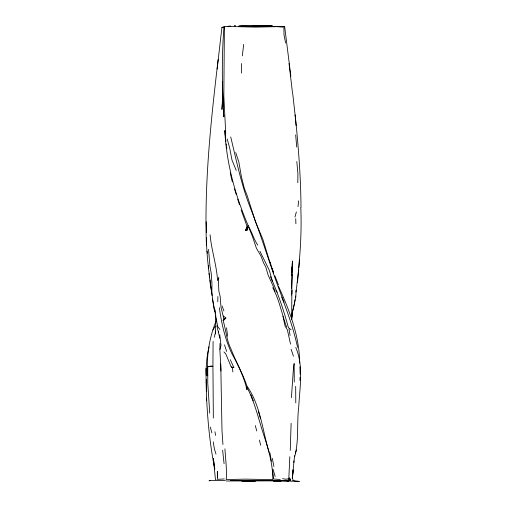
<?xml version="1.0" encoding="UTF-8"?>
<svg xmlns="http://www.w3.org/2000/svg" width="507" height="507" viewBox="0 0 507 507"><rect width="100%" height="100%" fill="white"/><g stroke="black" fill="none" stroke-linecap="round" stroke-linejoin="round"><path stroke-width="0.76" d="M291.715 314.834L291.956 267.176L291.785 273.425M209.733 413.18L207.762 383.007L207.756 366.745L211.102 365.997L212.927 366.301L213.346 418.047M209.651 277.811C208.073 264.515 206.311 251.111 206.603 237.713M214.581 311.925L211.856 293.673L211.945 283.451L211.229 273.4L209.987 266.276L208.523 249.336M290.853 76.215L284.642 26.478L255.667 27.131L224.398 26.37L223.84 96.33L225.735 133.113M297.812 182.742L297.901 173.299L296.798 161.568M206.596 391.334L206.393 379.756M208.345 268.476L208.377 265.472M217.801 301.773L217.877 296.532M219.867 349.424L219.975 343.581M241.427 73.122L241.605 63.552M289.814 456.712L288.806 478.671L289.041 479.685L290.682 480.294L289.712 479.292L289.041 479.685L289.383 477.74M216.02 319.118L215.241 334.195L215.697 331.122M291.576 288.287L292.33 274.243M290.245 450.431L291.119 423.301M296.05 290.124L295.828 296.906L292.773 310.842M292.07 290.048L291.931 293.768L291.386 295.061M295.784 402.869L295.676 386.34M291.772 275.776L292.425 260.991L291.785 272.601M292.064 313.307L291.728 319.042L292.064 313.307L294.282 304.599M299.929 380.37L300.074 377.227M213.409 458.613L214.791 469.083C210.088 445.71 207.737 421.894 206.596 398.103M214.6 337.288L214.765 334.569M294.63 455.717L293.832 462.435M291.424 397.691L293.502 367.417L294.142 363.506L294.282 382.101M295.353 297.495L295.461 296.012M298.877 267.677L299.504 259.597M297.482 282.564L298.724 269.179M294.054 460.888L292.286 478.126M292.476 477.784L292.938 472.892M222.82 97.027L221.933 109.493L222.56 98.529L222.548 81.5L222.814 96.805M217.129 69.053L221.939 27.315L224.031 26.928M292.273 478.12L292.666 474.343M292.824 472.835L293.141 469.818L292.343 478.069L293.059 479.755M294.757 456.389C299.092 440.291 296.696 423.282 298.731 406.81C299.789 387.202 303.75 366.035 295.784 347.434M298.008 206.622L298.661 200.81M242.34 55.865L243.664 44.407M218.156 59.528C210.83 121.243 204.188 183.344 206.431 245.584M291.798 317.477L292.666 311.583M296.012 292.146C299.479 264.223 301.976 236.047 300.803 207.788M294.377 304.08L295.023 299.688M241.155 210.018L247.156 226.591L245.642 230.387L247.606 229.886L246.896 227.231L245.642 230.387L246.478 229.741L246.896 227.231L248.138 225.507C235.191 195.391 226.496 163.444 224.81 130.565L225.888 141.523M209.093 346.839C204.594 364.267 206.381 382.411 206.495 400.194M294.96 217.059L296.354 211.913M216.293 320.62C209.055 338.017 206.229 357.112 207.737 375.833M295.213 453.581L296.557 449.963M210.088 234.76C211.413 250.255 216.692 265.136 217.554 280.631L218.79 277.266L218.428 281.645L218.859 291.138L220.177 296.456L220.995 307.223L223.872 318.966L223.169 320.639C226.002 330.038 226.471 340.102 230.996 349C235.806 361.561 242.688 373.291 246.966 386.049C260.541 405.467 262.328 429.98 269.097 452.143M213.01 329.93L214.993 326.571M277.272 26.637L277.956 26.56M225.869 317.997L223.169 320.639L225.869 317.997L223.391 316.013M208.992 480.953L209.993 480.585M224.398 26.37L223.993 26.617C221.616 56.626 222.022 86.811 223.821 116.838L223.397 108.365M289.712 479.292L290.549 478.83M223.872 318.966L225.146 318.516M229.418 26.656L230.774 26.231L228.949 26.072L227.561 26.624L230.774 26.231M281.214 26.637L283.413 26.44L272.335 26.586M207.756 366.745L212.927 366.301L213.086 341.401M224.303 478.957L217.414 479.318L217.345 471.478L217.389 477.119M294.016 480.63L292.533 480.554M223.948 351.915L225.735 353.842L231.224 366.948L232.32 367.575L233.854 367.493L230.279 359.672M280.891 26.617L284.642 26.478M284.3 480.344L290.682 480.294L288.806 478.671L286.068 479.21L282.545 478.703M265.681 25.851L269.027 26.282L238.746 26.111L241.921 25.661L272.151 25.832L272.614 26.25M230.393 480.592L279.103 480.509L288.559 481.073L273.203 480.953L281.17 480.953M209.702 480.56L225.362 480.465M254.514 25.61L272.151 25.832M252.473 25.819L271.562 25.851M281.581 480.864L226.217 480.978M287.786 481.092L299.371 481.384L294.218 480.864M280.244 479.54L273.628 478.988L272.551 470.179M275.827 26.548L282.583 27.112L283.882 26.453L284.009 34.869L285.631 43.019M263.051 25.61L268.514 26.136M246.478 229.741L247.606 229.886L247.156 226.591L248.817 227.643L252.239 235.825L256.377 248.157L261.004 256.079L263.482 262.734L265.801 267.1L268.114 275.06L273.406 286.67L274.984 291.379M221.939 27.315L223.505 27.632M231.224 366.948L233.854 367.493M216.096 479.774L215.443 479.508L213.403 458.645M291.088 329.835L288.35 327.522C283.736 310.183 277.899 293.027 270.402 276.645M275.998 290.657L277.215 292.235M219.899 329.461L217.75 326.628L215.881 317.046L215.279 310.538L214.36 308.725M252.131 398.584L253.329 400.809M257.746 245.122C253.703 239.031 251.795 231.857 248.138 225.507M259.939 251.257L269.35 270.383L272.474 281.6M250.978 394.852L252.873 399.693M278.444 286.189C289.503 310.43 299.441 335.945 299.675 362.999M218.758 331.971L217.896 330.298L216.838 325.697M281.715 297.108C288.153 313.465 293.895 330.272 297.584 347.428M274.908 275.814L278.463 284.934M214.791 311.216L212.408 299.111M236.256 170.472L231.965 159.984L229.665 147.905L227.142 138.924M272.728 287.659C279.515 300.068 281.708 314.017 286.67 327.142M222.079 305.955L223.942 310.975M284.091 302.273C271.549 270.884 262.411 238.309 249.976 206.869C241.205 184.174 236.401 160.497 230.71 136.934M291.113 349.241L293.433 356.212M237.65 199.074L239.418 204.549M224.519 344.842L226.623 351.478M234.5 188.959L236.237 194.447M235.723 152.569L238.81 161.904L241.427 176.791L244.387 188.585L247.143 195.474L255.471 221.73L262.772 239.07L270.123 262.975M216.001 454.114L214.379 448.828L213.251 441.882M270.085 262.011L273.013 271.695M273.02 469.241L275.181 476.441M258.412 411.297L260.383 418.364M255.3 425.569L256.726 430.925M210.329 427.033L211.837 432.845M207.014 251.18L207.534 253.208M218.219 331.559L219.848 338.239M272.462 268.659L273.622 273.52M230.21 172.881L232.307 181.905M290.543 344.107L287.33 329.696L285.08 326.14L282.976 316.362M259.483 440.114L260.642 445.266M219.373 307.698C221.451 323.27 224.943 338.613 231.534 352.967C237.872 364.666 243.975 376.631 246.928 389.706L246.573 386.594C254.761 401.652 258.367 418.712 263.729 434.962C268.495 449.449 272.905 464.254 272.817 479.641L245.521 479.121L226.211 479.571C226.99 469.4 225.545 459.05 224.924 448.853M214.924 431.787L215.659 435.424M272.329 458.385L273.894 466.446M212.154 295.556L210.183 283.255M211.856 293.673L209.042 273.514M269.889 452.764L271.365 461.142M288.965 328.948L290.099 335.476M226.116 143.874L226.356 145.351M226.604 146.834L226.851 148.31M216.058 320.494L215.412 315.411M232.32 367.575L232.909 371.973M292.78 94.169L295.518 118.625M226.528 327.807L227.63 336.28M289.034 63.546L292.577 93.611M219.772 334.88L221.001 345.362L219.88 349.969L220.989 371.023M222.941 444.531L221.996 430.468L220.754 363.83M222.63 450.286L224.069 463.652M215.095 312.458L215.253 313.934M295.663 134.894L296.722 147.036M296.094 125.622L295.182 114.969C298.293 145.724 300.809 176.55 300.993 207.483M209.955 279.953L210.139 282.595M299.897 366.789L300.163 374.134M206.596 232.77L206.172 221.73M222.852 97.578L223.321 106.825M295.733 218.701L295.892 223.777M206.349 375.142L206.14 368.297L206.229 375.212M206.286 379.813L206.343 384.42M234.899 26.085L235.026 25.35L234.899 26.085M255.306 481.067L241.972 481.13L255.306 481.067"/></g></svg>
